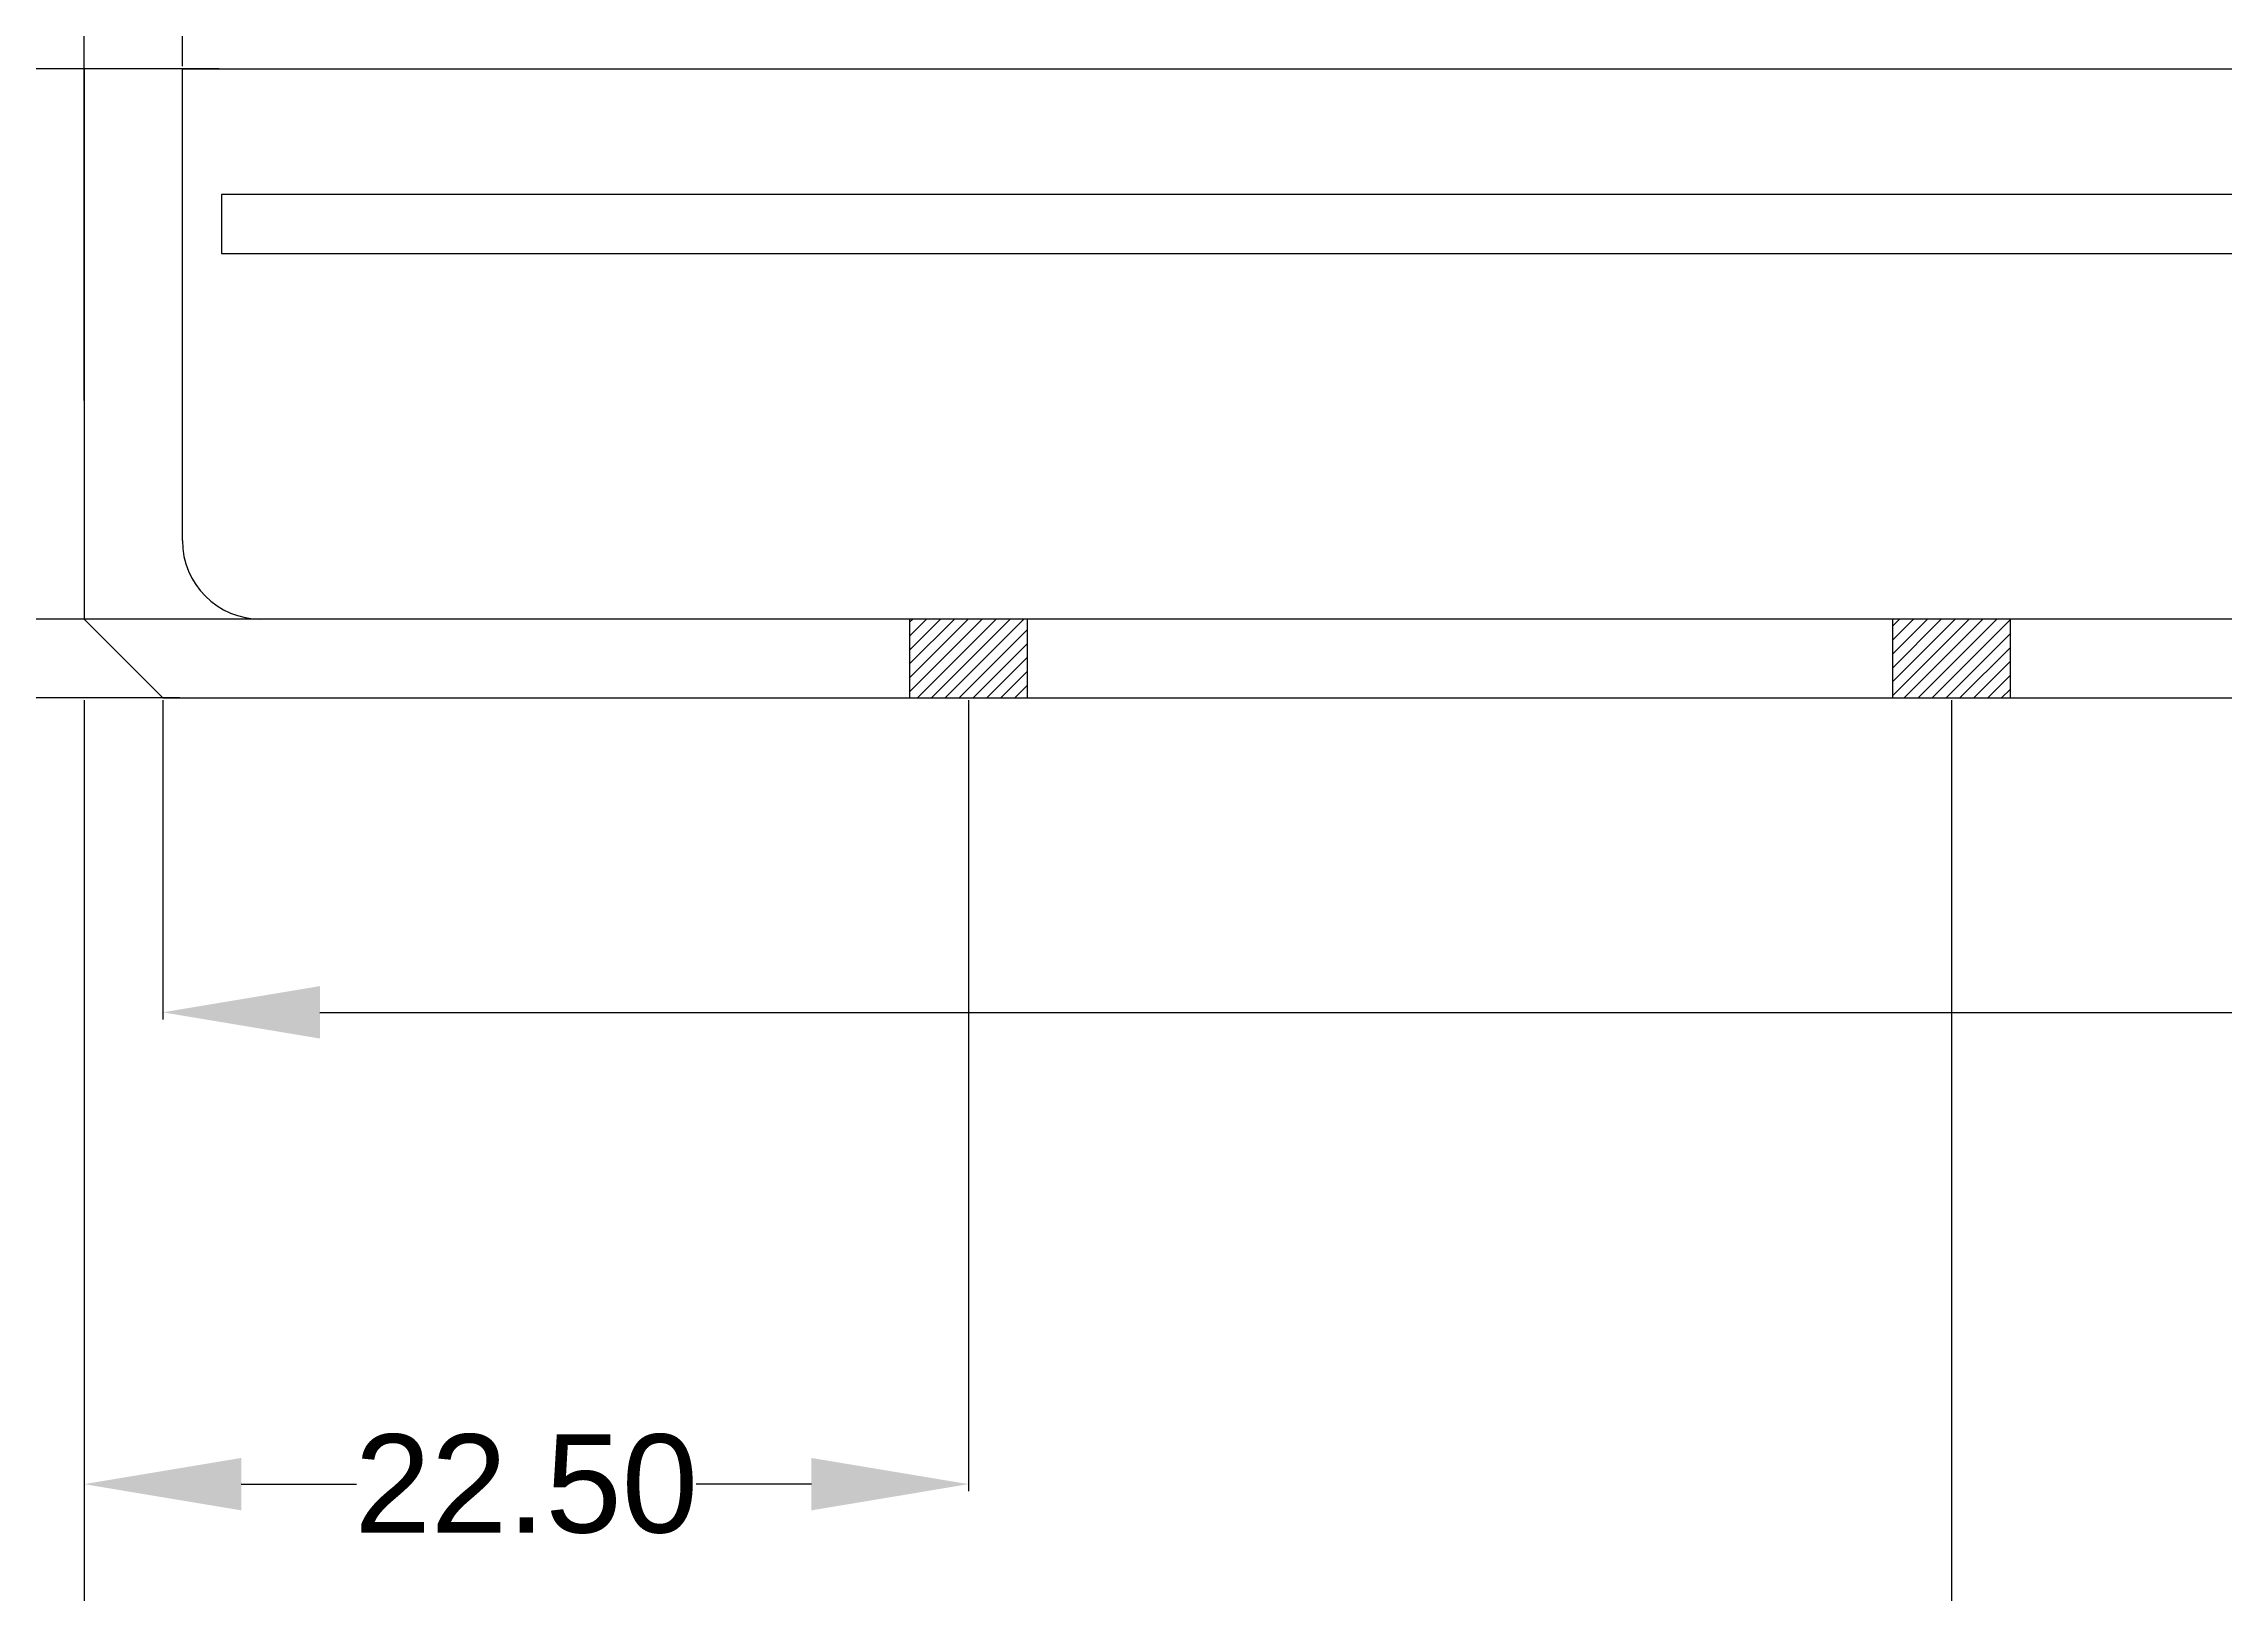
# Model space of a CAD drawing. Header units: inches. Extents: x -112 to 396, y -171 to 147.
# Drawn here: x -4.5 to 50.9, y -120.8 to -81.4 of the extents above; entities that cross this region are included whole.
import ezdxf

# ---------------------------------------------------------------- set-up
doc = ezdxf.new("R2010")
doc.units = ezdxf.units.IN
doc.header["$MEASUREMENT"] = 0
doc.layers.get('0').update_dxf_attribs({"color": 2})
doc.layers.add('case', color=7, linetype='Continuous')
doc.layers.add('quote', color=8, linetype='Continuous')
doc.styles.get("Standard").update_dxf_attribs({"font": 'arial.ttf', "height": 2.5})
doc.dimstyles.get("Standard").update_dxf_attribs({"dimtxt": 0.18, "dimasz": 4, "dimexe": 0.18, "dimexo": 0.0625, "dimgap": 0.09, "dimtad": 0, "dimtih": 1, "dimtoh": 1, "dimzin": 0, "dimdsep": 46, "dimtxsty": 'Standard', "dimcen": 0.09, "dimadec": 0, "dimazin": 0, "dimtfac": 1, "dimtofl": 0, "dimtmove": 0, "dimatfit": 3, "dimfxl": 1, "dimtolj": 1, "dimtzin": 0, "dimarcsym": 0})
pattern_1 = [(45, (0, -51), (-0.1767767, 0.1767767), [])]

# ---------------------------------------------------------------- blocks, each defined once
blk = doc.blocks.new('*D28')
at = {"layer": 'Defpoints', "color": 0}
for p in [(-1, -82), (-47.686, -98), (-1, -98)]:
    blk.add_point(p, dxfattribs=at)
at = {"layer": 'quote', "color": 0, "lineweight": -2}
for p, q in [((-1.062, -82), (-47.866, -82)), ((-47.686, -86), (-47.686, -88.633)), ((-47.686, -94), (-47.686, -91.367)), ((-1.062, -98), (-47.866, -98))]:
    blk.add_line(p, q, dxfattribs=at)
at = {"layer": 'quote', "color": 0}
for points in [[(-47.02, -86), (-48.353, -86), (-47.686, -82)], [(-48.353, -94), (-47.02, -94), (-47.686, -98)]]:
    blk.add_solid(points, dxfattribs=at)
at = {"layer": 'quote', "color": 0, "insert": (-47.686, -90), "char_height": 2.5, "attachment_point": 5}
blk.add_mtext('\\A1;16.00', dxfattribs=at)
blk = doc.blocks.new('*D30')
at = {"layer": 'Defpoints', "color": 0}
for p in [(-34, -82), (0, -82), (5, -96)]:
    blk.add_point(p, dxfattribs=at)
at = {"layer": 'quote', "color": 0, "lineweight": -2}
for p, q in [((-0.062, -82), (-34.18, -82)), ((-34, -86), (-34, -87.634)), ((-34, -92), (-34, -90.366)), ((4.938, -96), (-34.18, -96))]:
    blk.add_line(p, q, dxfattribs=at)
at = {"layer": 'quote', "color": 0}
for points in [[(-33.333, -86), (-34.667, -86), (-34, -82)], [(-34.667, -92), (-33.333, -92), (-34, -96)]]:
    blk.add_solid(points, dxfattribs=at)
at = {"layer": 'quote', "color": 0, "insert": (-34, -89), "char_height": 2.5, "attachment_point": 5}
blk.add_mtext('\\A1;14.00', dxfattribs=at)
blk = doc.blocks.new('*D43')
at = {"layer": 'Defpoints', "color": 0}
for p in [(-3.5, -98), (19, -98), (-3.5, -118)]:
    blk.add_point(p, dxfattribs=at)
at = {"layer": 'quote', "color": 0, "lineweight": -2}
for p, q in [((-3.5, -98.062), (-3.5, -118.18)), ((19, -98.062), (19, -118.18)), ((0.5, -118), (3.426, -118)), ((15, -118), (12.074, -118))]:
    blk.add_line(p, q, dxfattribs=at)
at = {"layer": 'quote', "color": 0}
for points in [[(0.5, -117.333), (0.5, -118.667), (-3.5, -118)], [(15, -118.667), (15, -117.333), (19, -118)]]:
    blk.add_solid(points, dxfattribs=at)
at = {"layer": 'quote', "color": 0, "insert": (7.75, -118), "char_height": 2.5, "attachment_point": 5}
blk.add_mtext('\\A1;22.50', dxfattribs=at)
blk = doc.blocks.new('*D44')
at = {"layer": 'Defpoints', "color": 0}
for p in [(-3.5, -98.062), (44, -98), (-3.5, -141.5)]:
    blk.add_point(p, dxfattribs=at)
at = {"layer": 'quote', "color": 0, "lineweight": -2}
for p, q in [((-3.5, -98.125), (-3.5, -141.68)), ((44, -98.062), (44, -141.68)), ((0.5, -141.5), (15.893, -141.5)), ((40, -141.5), (24.607, -141.5))]:
    blk.add_line(p, q, dxfattribs=at)
at = {"layer": 'quote', "color": 0}
for points in [[(0.5, -140.833), (0.5, -142.167), (-3.5, -141.5)], [(40, -142.167), (40, -140.833), (44, -141.5)]]:
    blk.add_solid(points, dxfattribs=at)
at = {"layer": 'quote', "color": 0, "insert": (20.25, -141.5), "char_height": 2.5, "attachment_point": 5}
blk.add_mtext('\\A1;47.50', dxfattribs=at)
blk = doc.blocks.new('*D45')
at = {"layer": 'Defpoints', "color": 0}
for p in [(-3.5, -98), (100, -98), (-3.5, -169)]:
    blk.add_point(p, dxfattribs=at)
at = {"layer": 'quote', "color": 0, "lineweight": -2}
for p, q in [((-3.5, -98.062), (-3.5, -169.18)), ((100, -98.062), (100, -169.18)), ((0.5, -169), (43.092, -169)), ((96, -169), (53.408, -169))]:
    blk.add_line(p, q, dxfattribs=at)
at = {"layer": 'quote', "color": 0}
for points in [[(0.5, -168.333), (0.5, -169.667), (-3.5, -169)], [(96, -169.667), (96, -168.333), (100, -169)]]:
    blk.add_solid(points, dxfattribs=at)
at = {"layer": 'quote', "color": 0, "insert": (48.25, -169), "char_height": 2.5, "attachment_point": 5}
blk.add_mtext('\\A1;103.50', dxfattribs=at)
blk = doc.blocks.new('*D49')
at = {"layer": 'Defpoints', "color": 0}
for p in [(307.469, -92.381), (288.5, -96), (-1.5, -98), (286.5, -98), (286.5, -98)]:
    blk.add_point(p, dxfattribs=at)
at = {"layer": 'quote', "color": 0, "lineweight": -2}
for p, q in [((288.544, -95.956), (301.977, -82.523)), ((286.562, -98), (308.388, -98))]:
    blk.add_line(p, q, dxfattribs=at)
for start, end in [(26.5113, 34.4276), (10.5724, 18.602)]:
    blk.add_arc((286.5, -98), 21.708, start, end, dxfattribs=at)
at = {"layer": 'quote', "color": 0}
for points in [[(304.919, -85.301), (303.893, -86.153), (301.85, -82.65)], [(307.176, -94.078), (308.504, -93.956), (308.208, -98)]]:
    blk.add_solid(points, dxfattribs=at)
at = {"layer": 'quote', "color": 0, "insert": (306.556, -89.693), "char_height": 2.5, "attachment_point": 5}
blk.add_mtext('\\A1;45%%d', dxfattribs=at)
blk = doc.blocks.new('*D55')
at = {"layer": 'Defpoints', "color": 0}
for p in [(-3.5, -58.5), (-3.5, -90.5), (128, -90.5)]:
    blk.add_point(p, dxfattribs=at)
at = {"layer": 'quote', "color": 0, "lineweight": -2}
for p, q in [((-3.5, -90.438), (-3.5, -58.32)), ((0.5, -58.5), (57.092, -58.5)), ((124, -58.5), (67.408, -58.5)), ((128, -90.438), (128, -58.32))]:
    blk.add_line(p, q, dxfattribs=at)
at = {"layer": 'quote', "color": 0}
for points in [[(0.5, -57.833), (0.5, -59.167), (-3.5, -58.5)], [(124, -59.167), (124, -57.833), (128, -58.5)]]:
    blk.add_solid(points, dxfattribs=at)
at = {"layer": 'quote', "color": 0, "insert": (62.25, -58.5), "char_height": 2.5, "attachment_point": 5}
blk.add_mtext('\\A1;131.50', dxfattribs=at)
blk = doc.blocks.new('*D57')
at = {"layer": 'Defpoints', "color": 0}
for p in [(-1.5, -98), (286.5, -98), (286.5, -106)]:
    blk.add_point(p, dxfattribs=at)
at = {"layer": 'quote', "color": 0, "lineweight": -2}
for p, q in [((-1.5, -98.062), (-1.5, -106.18)), ((286.5, -98.062), (286.5, -106.18)), ((2.5, -106), (137.207, -106)), ((282.5, -106), (147.793, -106))]:
    blk.add_line(p, q, dxfattribs=at)
at = {"layer": 'quote', "color": 0}
for points in [[(2.5, -105.333), (2.5, -106.667), (-1.5, -106)], [(282.5, -106.667), (282.5, -105.333), (286.5, -106)]]:
    blk.add_solid(points, dxfattribs=at)
at = {"layer": 'quote', "color": 0, "insert": (142.5, -106), "char_height": 2.5, "attachment_point": 5}
blk.add_mtext('\\A1;288.00', dxfattribs=at)
blk = doc.blocks.new('*D58')
at = {"layer": 'Defpoints', "color": 0}
for p in [(286, -65.5), (-1, -82), (286, -82)]:
    blk.add_point(p, dxfattribs=at)
at = {"layer": 'quote', "color": 0, "lineweight": -2}
for p, q in [((-1, -81.938), (-1, -65.32)), ((286, -81.938), (286, -65.32)), ((3, -65.5), (137.205, -65.5)), ((282, -65.5), (147.795, -65.5))]:
    blk.add_line(p, q, dxfattribs=at)
at = {"layer": 'quote', "color": 0}
for points in [[(3, -64.833), (3, -66.167), (-1, -65.5)], [(282, -66.167), (282, -64.833), (286, -65.5)]]:
    blk.add_solid(points, dxfattribs=at)
at = {"layer": 'quote', "color": 0, "insert": (142.5, -65.5), "char_height": 2.5, "attachment_point": 5}
blk.add_mtext('\\A1;287.00', dxfattribs=at)

msp = doc.modelspace()

# ---------------------------------------------------------------- hatches: boundary and pattern name
at = {"layer": 'case'}
h = msp.add_hatch(dxfattribs=at)
h.set_pattern_fill('ANSI31', color=256, scale=2, style=0)
h.set_pattern_definition(pattern_1)
edge = h.paths.add_edge_path()
edge.add_line((17.5, -98), (20.5, -98))
edge.add_line((17.5, -96), (17.5, -98))
edge.add_line((20.5, -96), (17.5, -96))
edge.add_line((20.5, -98), (20.5, -96))
h = msp.add_hatch(dxfattribs=at)
h.set_pattern_fill('ANSI31', color=256, scale=2, style=0)
h.set_pattern_definition(pattern_1)
h.paths.add_polyline_path([(42.5, -96), (42.5, -98), (45.5, -98), (45.5, -96)])

# ---------------------------------------------------------------- linework, layer by layer
msp.add_lwpolyline([(0, -85.2), (0, -86.7), (285, -86.7), (285, -85.2)], close=True)
for p, q in [((-3.5, -82), (-3.5, -96)), ((-1, -82), (-3.5, -82)), ((-1, -94), (-1, -82)), ((-1, -82), (286, -82)), ((-3.5, -96), (-1.5, -98)), ((284, -96), (1, -96)), ((17.5, -96), (17.5, -98)), ((20.5, -96), (17.5, -96)), ((20.5, -98), (20.5, -96)), ((42.5, -96), (42.5, -98)), ((45.5, -96), (42.5, -96)), ((45.5, -98), (45.5, -96)), ((-1.5, -98), (286.5, -98)), ((17.5, -98), (20.5, -98)), ((42.5, -98), (45.5, -98))]:
    msp.add_line(p, q, dxfattribs=at)
msp.add_arc((1, -94), 2, 180, 270, dxfattribs=at)

# ---------------------------------------------------------------- dimensions: what is measured, and where the dimension line sits
at = {"layer": 'quote'}
for base, p1, p2, picture, middle in [((-3.5, -58.5), (128, -90.5), (-3.5, -90.5), '*D55', (62.25, -58.5)), ((286, -65.5), (-1, -82), (286, -82), '*D58', (142.5, -65.5)), ((-3.5, -118), (19, -98), (-3.5, -98), '*D43', (7.75, -118)), ((-3.5, -141.5), (44, -98), (-3.5, -98.062), '*D44', (20.25, -141.5)), ((-3.5, -169), (100, -98), (-3.5, -98), '*D45', (48.25, -169))]:
    dim = msp.add_linear_dim(base=base, p1=p1, p2=p2, dimstyle='Standard', dxfattribs=at)
    dim.commit()
    dim.dimension.update_dxf_attribs({"geometry": picture, "text_midpoint": middle})
for base, p1, p2, picture, middle in [((-47.686, -98), (-1, -82), (-1, -98), '*D28', (-47.686, -90)), ((-34, -82), (5, -96), (0, -82), '*D30', (-34, -89))]:
    dim = msp.add_linear_dim(base=base, p1=p1, p2=p2, angle=90, dimstyle='Standard', dxfattribs=at)
    dim.commit()
    dim.dimension.update_dxf_attribs({"geometry": picture, "text_midpoint": middle})
dim = msp.add_angular_dim_2l(base=(307.469, -92.381), line1=((-1.5, -98), (286.5, -98)), line2=((286.5, -98), (288.5, -96)), dimstyle='Standard', dxfattribs=at)
dim.commit()
dim.dimension.update_dxf_attribs({"geometry": '*D49', "text_midpoint": (306.556, -89.693)})
dim = msp.add_linear_dim(base=(286.5, -106), p1=(-1.5, -98), p2=(286.5, -98), dimstyle='Standard', dxfattribs=at)
dim.commit()
dim.dimension.update_dxf_attribs({"geometry": '*D57', "text_midpoint": (142.5, -106), "dimtype": 160})

doc.saveas('drawing.dxf')
